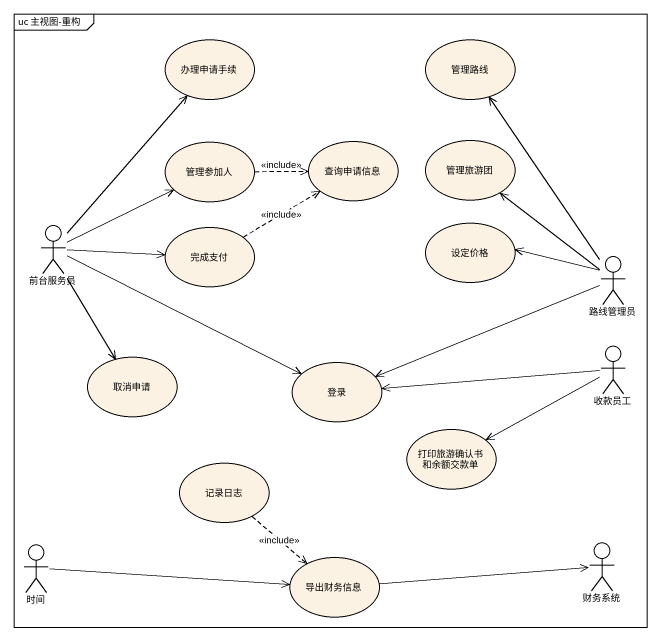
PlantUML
@startuml
mainframe uc 主视图-重构
usecase 办理申请手续
usecase 管理路线
usecase 管理参加人
usecase 查询申请信息
usecase 管理旅游团
actor 前台服务员
usecase 完成支付
usecase 设定价格
actor 路线管理员
usecase 取消申请
usecase 登录
actor 收款员工
usecase 打印旅游确认书和余额交款单
usecase 记录日志
actor 时间
usecase 导出财务信息
actor 财务系统
管理参加人 .right.> 查询申请信息 : <<include>>
前台服务员 -up-> 办理申请手续
前台服务员 -right-> 管理参加人
前台服务员 -right-> 完成支付
前台服务员 --> 取消申请
前台服务员 -right-> 登录
完成支付 .right.> 查询申请信息 : <<include>>
路线管理员 -up-> 管理路线
路线管理员 -up-> 管理旅游团
路线管理员 -left-> 设定价格
路线管理员 -left-> 登录
收款员工 -left-> 登录
收款员工 -left-> 打印旅游确认书和余额交款单
记录日志 ..> 导出财务信息 : <<include>>
时间 -right-> 导出财务信息
导出财务信息 -right-> 财务系统
@enduml
